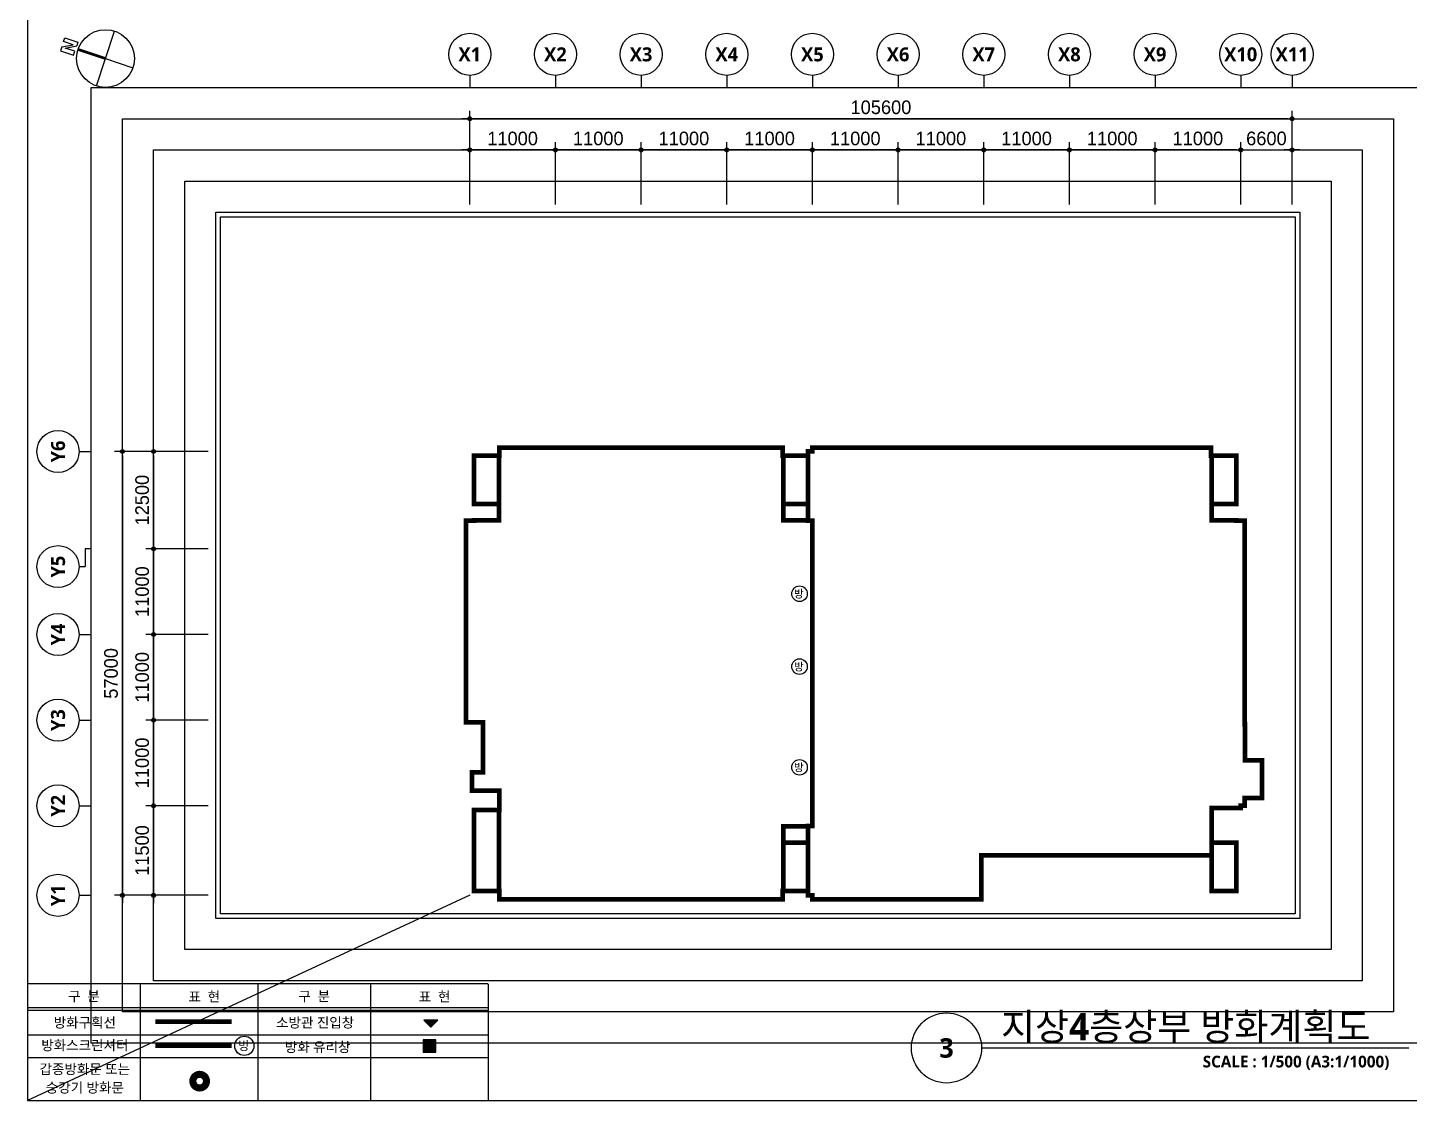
# Model space of a CAD drawing. Header units: millimetres. Extents: x 10000 to 828884, y 10000 to 287646.
# Drawn here: x 430000 to 607431, y 10000 to 147769 of the extents above; entities that cross this region are included whole.
import ezdxf
from ezdxf.enums import TextEntityAlignment as Align

# ---------------------------------------------------------------- set-up
doc = ezdxf.new("R2010")
doc.units = ezdxf.units.MM
doc.header["$LTSCALE"] = 800
doc.header["$MEASUREMENT"] = 0
doc.header["$PDSIZE"] = -5
doc.linetypes.add('HID', pattern=[2, 1.1, -0.9])
doc.linetypes.add('STD_HIDDEN', pattern=[3, 2, -1])
doc.layers.get('0').update_dxf_attribs({"linetype": 'CONTINUOUS'})
doc.layers.get('Defpoints').update_dxf_attribs({"color": 161, "linetype": 'CONTINUOUS'})
for name, color, linetype in [('A-ANNO-GRA1', 7, 'CONTINUOUS'), ('A-ANNO-NORT', 7, 'CONTINUOUS'), ('A-ANNO-NOTE', 7, 'CONTINUOUS'), ('A-ANNO-TEXT1', 7, 'CONTINUOUS'), ('A-ANNO-TEXT2', 3, 'CONTINUOUS'), ('A-ANNO-TITL', 7, 'CONTINUOUS'), ('A-CODE-FIRL', 2, 'CONTINUOUS'), ('A-CODE-FIRL2', 1, 'CONTINUOUS'), ('A-ST-AXIS-BUB', 7, 'CONTINUOUS'), ('A-ST-AXIS-DIM', 7, 'CONTINUOUS'), ('AA-XXXX-TXT1', 2, 'CONTINUOUS'), ('T', 3, 'CONTINUOUS'), ('X-SEC-종$0$A-ST-AXIS-BUB', 7, 'CONTINUOUS'), ('방화구획', 2, 'CONTINUOUS'), ('방화스크린셔터', 1, 'STD_HIDDEN'), ('방화유리창', 4, 'CONTINUOUS')]:
    doc.layers.add(name, color=color, linetype=linetype)
for name, color, linetype, plot in [('Defpoint', 161, 'CONTINUOUS', False), ('G(그리드1)', 185, 'CONTINUOUS', False), ('G(그리드2)', 235, 'CONTINUOUS', False)]:
    doc.layers.add(name, color=color, linetype=linetype, plot=plot)
doc.styles.add('SH_대대리576', font='')
doc.styles.get("Standard").update_dxf_attribs({"font": 'SYMBOL'})
doc.styles.get('SH_대대리576').set_extended_font_data('NanumGothic', bold=True)
doc.dimstyles.new('SHP 500', dxfattribs={"dimscale": 500, "dimtxt": 3.5, "dimasz": 1, "dimexe": 2, "dimexo": 2, "dimgap": 1, "dimtad": 1, "dimdec": 0, "dimzin": 0, "dimdsep": 46, "dimblk": 'DIMDOT', "dimcen": 0.09, "dimclrd": 256, "dimclre": 256, "dimclrt": 3, "dimadec": 0, "dimazin": 1, "dimtfac": 1, "dimtdec": 0, "dimtix": 1, "dimtmove": 2, "dimatfit": 0, "dimldrblk": 'DIMDOT', "dimfxl": 1, "dimtolj": 1, "dimtzin": 0, "dimlwd": -1, "dimlwe": -1, "dimarcsym": 0})

# ---------------------------------------------------------------- blocks, each defined once
blk = doc.blocks.new('*U5836')
at = {"layer": 'A-ANNO-TITL'}
blk.add_line((0, 0), (5487, 0), dxfattribs=at)
blk.add_circle((-450, 0), 450, dxfattribs=at)
at = {"layer": 'AA-XXXX-TXT1', "style": 'SH_대대리576'}
blk.add_attdef('DWG.TITLE', (250, 100), '', height=350, dxfattribs=at)
at = {"layer": 'AA-XXXX-TXT1', "color": 7, "style": 'SH_대대리576'}
blk.add_attdef('NO1', text='', height=300, dxfattribs=at).set_placement((-450, 0), align=Align.MIDDLE)
at = {"layer": 'AA-XXXX-TXT1', "style": 'SH_대대리576'}
blk.add_attdef('SCALE', text='', height=150, dxfattribs=at).set_placement((5237, -100), align=Align.TOP_RIGHT)
blk = doc.blocks.new('DIMDOT')
at = {"color": 0}
blk.add_line((-2, 0), (2, 0), dxfattribs=at)
for radius in [0.5, 0.25]:
    blk.add_circle((0, 0), radius, dxfattribs=at)
blk = doc.blocks.new('*D5159')
at = {"layer": 'A-ST-AXIS-DIM'}
for p, q in [((453175, 93334), (441175, 93334)), ((442175, 92834), (442175, 36834)), ((453175, 36334), (441175, 36334))]:
    blk.add_line(p, q, dxfattribs=at)
at = {"layer": 'Defpoints', "color": 0}
for p in [(454175, 93334), (442175, 36334), (454175, 36334)]:
    blk.add_point(p, dxfattribs=at)
at = {"layer": 'A-ST-AXIS-DIM', "linetype": 'ByBlock', "xscale": 500, "yscale": 500, "zscale": 500}
for p, rotation in [((442175, 93334), 90), ((442175, 36334), 270)]:
    blk.add_blockref('DIMDOT', p, dxfattribs=dict(at, rotation=rotation))
at = {"layer": 'A-ST-AXIS-DIM', "color": 3, "insert": (440713, 64834), "char_height": 1750, "attachment_point": 5, "rotation": 90}
blk.add_mtext('\\A1;57000', dxfattribs=at)
blk = doc.blocks.new('*D5160')
at = {"layer": 'A-ST-AXIS-DIM'}
for p, q in [((453175, 47834), (445175, 47834)), ((446175, 47334), (446175, 36834)), ((453175, 36334), (445175, 36334))]:
    blk.add_line(p, q, dxfattribs=at)
at = {"layer": 'Defpoints', "color": 0}
for p in [(454175, 47834), (446175, 36334), (454175, 36334)]:
    blk.add_point(p, dxfattribs=at)
at = {"layer": 'A-ST-AXIS-DIM', "linetype": 'ByBlock', "xscale": 500, "yscale": 500, "zscale": 500}
for p, rotation in [((446175, 47834), 90), ((446175, 36334), 270)]:
    blk.add_blockref('DIMDOT', p, dxfattribs=dict(at, rotation=rotation))
at = {"layer": 'A-ST-AXIS-DIM', "color": 3, "insert": (444713, 42084), "char_height": 1750, "attachment_point": 5, "rotation": 90}
blk.add_mtext('\\A1;11500', dxfattribs=at)
blk = doc.blocks.new('*D5161')
at = {"layer": 'A-ST-AXIS-DIM'}
for p, q in [((453175, 58834), (445175, 58834)), ((446175, 58334), (446175, 48334)), ((453175, 47834), (445175, 47834))]:
    blk.add_line(p, q, dxfattribs=at)
at = {"layer": 'Defpoints', "color": 0}
for p in [(454175, 58834), (446175, 47834), (454175, 47834)]:
    blk.add_point(p, dxfattribs=at)
at = {"layer": 'A-ST-AXIS-DIM', "linetype": 'ByBlock', "xscale": 500, "yscale": 500, "zscale": 500}
for p, rotation in [((446175, 58834), 90), ((446175, 47834), 270)]:
    blk.add_blockref('DIMDOT', p, dxfattribs=dict(at, rotation=rotation))
at = {"layer": 'A-ST-AXIS-DIM', "color": 3, "insert": (444715, 53334), "char_height": 1750, "attachment_point": 5, "rotation": 90}
blk.add_mtext('\\A1;11000', dxfattribs=at)
blk = doc.blocks.new('*D5162')
at = {"layer": 'A-ST-AXIS-DIM'}
for p, q in [((453175, 69834), (445175, 69834)), ((446175, 69334), (446175, 59334)), ((453175, 58834), (445175, 58834))]:
    blk.add_line(p, q, dxfattribs=at)
at = {"layer": 'Defpoints', "color": 0}
for p in [(454175, 69834), (446175, 58834), (454175, 58834)]:
    blk.add_point(p, dxfattribs=at)
at = {"layer": 'A-ST-AXIS-DIM', "linetype": 'ByBlock', "xscale": 500, "yscale": 500, "zscale": 500}
for p, rotation in [((446175, 69834), 90), ((446175, 58834), 270)]:
    blk.add_blockref('DIMDOT', p, dxfattribs=dict(at, rotation=rotation))
at = {"layer": 'A-ST-AXIS-DIM', "color": 3, "insert": (444715, 64334), "char_height": 1750, "attachment_point": 5, "rotation": 90}
blk.add_mtext('\\A1;11000', dxfattribs=at)
blk = doc.blocks.new('*D5163')
at = {"layer": 'A-ST-AXIS-DIM'}
for p, q in [((453175, 80834), (445175, 80834)), ((446175, 80334), (446175, 70334)), ((453175, 69834), (445175, 69834))]:
    blk.add_line(p, q, dxfattribs=at)
at = {"layer": 'Defpoints', "color": 0}
for p in [(454175, 80834), (446175, 69834), (454175, 69834)]:
    blk.add_point(p, dxfattribs=at)
at = {"layer": 'A-ST-AXIS-DIM', "linetype": 'ByBlock', "xscale": 500, "yscale": 500, "zscale": 500}
for p, rotation in [((446175, 80834), 90), ((446175, 69834), 270)]:
    blk.add_blockref('DIMDOT', p, dxfattribs=dict(at, rotation=rotation))
at = {"layer": 'A-ST-AXIS-DIM', "color": 3, "insert": (444715, 75334), "char_height": 1750, "attachment_point": 5, "rotation": 90}
blk.add_mtext('\\A1;11000', dxfattribs=at)
blk = doc.blocks.new('*D5164')
at = {"layer": 'A-ST-AXIS-DIM'}
for p, q in [((453175, 93334), (445175, 93334)), ((446175, 92834), (446175, 81334)), ((453175, 80834), (445175, 80834))]:
    blk.add_line(p, q, dxfattribs=at)
at = {"layer": 'Defpoints', "color": 0}
for p in [(454175, 93334), (446175, 80834), (454175, 80834)]:
    blk.add_point(p, dxfattribs=at)
at = {"layer": 'A-ST-AXIS-DIM', "linetype": 'ByBlock', "xscale": 500, "yscale": 500, "zscale": 500}
for p, rotation in [((446175, 93334), 90), ((446175, 80834), 270)]:
    blk.add_blockref('DIMDOT', p, dxfattribs=dict(at, rotation=rotation))
at = {"layer": 'A-ST-AXIS-DIM', "color": 3, "insert": (444711, 87084), "char_height": 1750, "attachment_point": 5, "rotation": 90}
blk.add_mtext('\\A1;12500', dxfattribs=at)
blk = doc.blocks.new('*D5167')
at = {"layer": 'A-ST-AXIS-DIM'}
for p, q in [((486775, 125062), (486775, 137062)), ((592375, 125062), (592375, 137062)), ((591875, 136062), (487275, 136062))]:
    blk.add_line(p, q, dxfattribs=at)
at = {"layer": 'Defpoints', "color": 0}
for p in [(486775, 136062), (486775, 124062), (592375, 124062)]:
    blk.add_point(p, dxfattribs=at)
at = {"layer": 'A-ST-AXIS-DIM', "linetype": 'ByBlock', "xscale": 500, "yscale": 500, "zscale": 500, "rotation": 180}
blk.add_blockref('DIMDOT', (486775, 136062), dxfattribs=at)
at = {"layer": 'A-ST-AXIS-DIM', "linetype": 'ByBlock', "xscale": 500, "yscale": 500, "zscale": 500}
blk.add_blockref('DIMDOT', (592375, 136062), dxfattribs=at)
at = {"layer": 'A-ST-AXIS-DIM', "color": 3, "insert": (539575, 137528), "char_height": 1750, "attachment_point": 5}
blk.add_mtext('\\A1;105600', dxfattribs=at)
blk = doc.blocks.new('*D5168')
at = {"layer": 'A-ST-AXIS-DIM'}
for p, q in [((486775, 125062), (486775, 133062)), ((497275, 132062), (487275, 132062)), ((497775, 125062), (497775, 133062))]:
    blk.add_line(p, q, dxfattribs=at)
at = {"layer": 'Defpoints', "color": 0}
for p in [(486775, 132062), (486775, 124062), (497775, 124062)]:
    blk.add_point(p, dxfattribs=at)
at = {"layer": 'A-ST-AXIS-DIM', "linetype": 'ByBlock', "xscale": 500, "yscale": 500, "zscale": 500, "rotation": 180}
blk.add_blockref('DIMDOT', (486775, 132062), dxfattribs=at)
at = {"layer": 'A-ST-AXIS-DIM', "linetype": 'ByBlock', "xscale": 500, "yscale": 500, "zscale": 500}
blk.add_blockref('DIMDOT', (497775, 132062), dxfattribs=at)
at = {"layer": 'A-ST-AXIS-DIM', "color": 3, "insert": (492275, 133522), "char_height": 1750, "attachment_point": 5}
blk.add_mtext('\\A1;11000', dxfattribs=at)
blk = doc.blocks.new('*D5169')
at = {"layer": 'A-ST-AXIS-DIM'}
for p, q in [((497775, 125062), (497775, 133062)), ((508275, 132062), (498275, 132062)), ((508775, 125062), (508775, 133062))]:
    blk.add_line(p, q, dxfattribs=at)
at = {"layer": 'Defpoints', "color": 0}
for p in [(497775, 132062), (497775, 124062), (508775, 124062)]:
    blk.add_point(p, dxfattribs=at)
at = {"layer": 'A-ST-AXIS-DIM', "linetype": 'ByBlock', "xscale": 500, "yscale": 500, "zscale": 500, "rotation": 180}
blk.add_blockref('DIMDOT', (497775, 132062), dxfattribs=at)
at = {"layer": 'A-ST-AXIS-DIM', "linetype": 'ByBlock', "xscale": 500, "yscale": 500, "zscale": 500}
blk.add_blockref('DIMDOT', (508775, 132062), dxfattribs=at)
at = {"layer": 'A-ST-AXIS-DIM', "color": 3, "insert": (503275, 133522), "char_height": 1750, "attachment_point": 5}
blk.add_mtext('\\A1;11000', dxfattribs=at)
blk = doc.blocks.new('*D5170')
at = {"layer": 'A-ST-AXIS-DIM'}
for p, q in [((508775, 125062), (508775, 133062)), ((519275, 132062), (509275, 132062)), ((519775, 125062), (519775, 133062))]:
    blk.add_line(p, q, dxfattribs=at)
at = {"layer": 'Defpoints', "color": 0}
for p in [(508775, 132062), (508775, 124062), (519775, 124062)]:
    blk.add_point(p, dxfattribs=at)
at = {"layer": 'A-ST-AXIS-DIM', "linetype": 'ByBlock', "xscale": 500, "yscale": 500, "zscale": 500, "rotation": 180}
blk.add_blockref('DIMDOT', (508775, 132062), dxfattribs=at)
at = {"layer": 'A-ST-AXIS-DIM', "linetype": 'ByBlock', "xscale": 500, "yscale": 500, "zscale": 500}
blk.add_blockref('DIMDOT', (519775, 132062), dxfattribs=at)
at = {"layer": 'A-ST-AXIS-DIM', "color": 3, "insert": (514275, 133522), "char_height": 1750, "attachment_point": 5}
blk.add_mtext('\\A1;11000', dxfattribs=at)
blk = doc.blocks.new('*D5171')
at = {"layer": 'A-ST-AXIS-DIM'}
for p, q in [((519775, 125062), (519775, 133062)), ((530275, 132062), (520275, 132062)), ((530775, 125062), (530775, 133062))]:
    blk.add_line(p, q, dxfattribs=at)
at = {"layer": 'Defpoints', "color": 0}
for p in [(519775, 132062), (519775, 124062), (530775, 124062)]:
    blk.add_point(p, dxfattribs=at)
at = {"layer": 'A-ST-AXIS-DIM', "linetype": 'ByBlock', "xscale": 500, "yscale": 500, "zscale": 500, "rotation": 180}
blk.add_blockref('DIMDOT', (519775, 132062), dxfattribs=at)
at = {"layer": 'A-ST-AXIS-DIM', "linetype": 'ByBlock', "xscale": 500, "yscale": 500, "zscale": 500}
blk.add_blockref('DIMDOT', (530775, 132062), dxfattribs=at)
at = {"layer": 'A-ST-AXIS-DIM', "color": 3, "insert": (525275, 133522), "char_height": 1750, "attachment_point": 5}
blk.add_mtext('\\A1;11000', dxfattribs=at)
blk = doc.blocks.new('*D5172')
at = {"layer": 'A-ST-AXIS-DIM'}
for p, q in [((530775, 125062), (530775, 133062)), ((541275, 132062), (531275, 132062)), ((541775, 125062), (541775, 133062))]:
    blk.add_line(p, q, dxfattribs=at)
at = {"layer": 'Defpoints', "color": 0}
for p in [(530775, 132062), (530775, 124062), (541775, 124062)]:
    blk.add_point(p, dxfattribs=at)
at = {"layer": 'A-ST-AXIS-DIM', "linetype": 'ByBlock', "xscale": 500, "yscale": 500, "zscale": 500, "rotation": 180}
blk.add_blockref('DIMDOT', (530775, 132062), dxfattribs=at)
at = {"layer": 'A-ST-AXIS-DIM', "linetype": 'ByBlock', "xscale": 500, "yscale": 500, "zscale": 500}
blk.add_blockref('DIMDOT', (541775, 132062), dxfattribs=at)
at = {"layer": 'A-ST-AXIS-DIM', "color": 3, "insert": (536275, 133522), "char_height": 1750, "attachment_point": 5}
blk.add_mtext('\\A1;11000', dxfattribs=at)
blk = doc.blocks.new('*D5173')
at = {"layer": 'A-ST-AXIS-DIM'}
for p, q in [((541775, 125062), (541775, 133062)), ((552275, 132062), (542275, 132062)), ((552775, 125062), (552775, 133062))]:
    blk.add_line(p, q, dxfattribs=at)
at = {"layer": 'Defpoints', "color": 0}
for p in [(541775, 132062), (541775, 124062), (552775, 124062)]:
    blk.add_point(p, dxfattribs=at)
at = {"layer": 'A-ST-AXIS-DIM', "linetype": 'ByBlock', "xscale": 500, "yscale": 500, "zscale": 500, "rotation": 180}
blk.add_blockref('DIMDOT', (541775, 132062), dxfattribs=at)
at = {"layer": 'A-ST-AXIS-DIM', "linetype": 'ByBlock', "xscale": 500, "yscale": 500, "zscale": 500}
blk.add_blockref('DIMDOT', (552775, 132062), dxfattribs=at)
at = {"layer": 'A-ST-AXIS-DIM', "color": 3, "insert": (547275, 133522), "char_height": 1750, "attachment_point": 5}
blk.add_mtext('\\A1;11000', dxfattribs=at)
blk = doc.blocks.new('*D5174')
at = {"layer": 'A-ST-AXIS-DIM'}
for p, q in [((552775, 125062), (552775, 133062)), ((563275, 132062), (553275, 132062)), ((563775, 125062), (563775, 133062))]:
    blk.add_line(p, q, dxfattribs=at)
at = {"layer": 'Defpoints', "color": 0}
for p in [(552775, 132062), (552775, 124062), (563775, 124062)]:
    blk.add_point(p, dxfattribs=at)
at = {"layer": 'A-ST-AXIS-DIM', "linetype": 'ByBlock', "xscale": 500, "yscale": 500, "zscale": 500, "rotation": 180}
blk.add_blockref('DIMDOT', (552775, 132062), dxfattribs=at)
at = {"layer": 'A-ST-AXIS-DIM', "linetype": 'ByBlock', "xscale": 500, "yscale": 500, "zscale": 500}
blk.add_blockref('DIMDOT', (563775, 132062), dxfattribs=at)
at = {"layer": 'A-ST-AXIS-DIM', "color": 3, "insert": (558275, 133522), "char_height": 1750, "attachment_point": 5}
blk.add_mtext('\\A1;11000', dxfattribs=at)
blk = doc.blocks.new('*D5175')
at = {"layer": 'A-ST-AXIS-DIM'}
for p, q in [((563775, 125062), (563775, 133062)), ((574275, 132062), (564275, 132062)), ((574775, 125062), (574775, 133062))]:
    blk.add_line(p, q, dxfattribs=at)
at = {"layer": 'Defpoints', "color": 0}
for p in [(563775, 132062), (563775, 124062), (574775, 124062)]:
    blk.add_point(p, dxfattribs=at)
at = {"layer": 'A-ST-AXIS-DIM', "linetype": 'ByBlock', "xscale": 500, "yscale": 500, "zscale": 500, "rotation": 180}
blk.add_blockref('DIMDOT', (563775, 132062), dxfattribs=at)
at = {"layer": 'A-ST-AXIS-DIM', "linetype": 'ByBlock', "xscale": 500, "yscale": 500, "zscale": 500}
blk.add_blockref('DIMDOT', (574775, 132062), dxfattribs=at)
at = {"layer": 'A-ST-AXIS-DIM', "color": 3, "insert": (569275, 133522), "char_height": 1750, "attachment_point": 5}
blk.add_mtext('\\A1;11000', dxfattribs=at)
blk = doc.blocks.new('*D5176')
at = {"layer": 'A-ST-AXIS-DIM'}
for p, q in [((574775, 125062), (574775, 133062)), ((585275, 132062), (575275, 132062)), ((585775, 125062), (585775, 133062))]:
    blk.add_line(p, q, dxfattribs=at)
at = {"layer": 'Defpoints', "color": 0}
for p in [(574775, 132062), (574775, 124062), (585775, 124062)]:
    blk.add_point(p, dxfattribs=at)
at = {"layer": 'A-ST-AXIS-DIM', "linetype": 'ByBlock', "xscale": 500, "yscale": 500, "zscale": 500, "rotation": 180}
blk.add_blockref('DIMDOT', (574775, 132062), dxfattribs=at)
at = {"layer": 'A-ST-AXIS-DIM', "linetype": 'ByBlock', "xscale": 500, "yscale": 500, "zscale": 500}
blk.add_blockref('DIMDOT', (585775, 132062), dxfattribs=at)
at = {"layer": 'A-ST-AXIS-DIM', "color": 3, "insert": (580275, 133522), "char_height": 1750, "attachment_point": 5}
blk.add_mtext('\\A1;11000', dxfattribs=at)
blk = doc.blocks.new('A-ST-AXIS-BUB-1')
at = {"layer": 'A-ST-AXIS-BUB'}
blk.add_line((0, 350), (0, 0), dxfattribs=at)
blk.add_circle((0, 950), 600, dxfattribs=at)
blk = doc.blocks.new('A-ST-AXIS-BUB-2')
at = {"layer": 'X-SEC-종$0$A-ST-AXIS-BUB'}
blk.add_line((1800, 1050, -103000), (1800, 525, -103000), dxfattribs=at)
at = {"layer": 'X-SEC-종$0$A-ST-AXIS-BUB', "elevation": -103000}
blk.add_lwpolyline([(3323, 0), (3323, 525), (1800, 525)], dxfattribs=at)
at = {"layer": 'X-SEC-종$0$A-ST-AXIS-BUB'}
blk.add_circle((1800, 2850, -103000), 1800, dxfattribs=at)
blk = doc.blocks.new('*D5427')
at = {"layer": 'A-ST-AXIS-DIM'}
for p, q in [((585275, 132062), (584775, 132062)), ((585775, 125062), (585775, 133062)), ((585775, 132062), (592375, 132062)), ((592375, 125062), (592375, 133062)), ((592875, 132062), (593375, 132062))]:
    blk.add_line(p, q, dxfattribs=at)
at = {"layer": 'Defpoints', "color": 0}
for p in [(592375, 132062), (585775, 124062), (592375, 124062)]:
    blk.add_point(p, dxfattribs=at)
at = {"layer": 'A-ST-AXIS-DIM', "linetype": 'ByBlock', "xscale": 500, "yscale": 500, "zscale": 500}
blk.add_blockref('DIMDOT', (585775, 132062), dxfattribs=at)
at = {"layer": 'A-ST-AXIS-DIM', "linetype": 'ByBlock', "xscale": 500, "yscale": 500, "zscale": 500, "rotation": 180}
blk.add_blockref('DIMDOT', (592375, 132062), dxfattribs=at)
at = {"layer": 'A-ST-AXIS-DIM', "color": 3, "insert": (589075, 133528), "char_height": 1750, "attachment_point": 5}
blk.add_mtext('\\A1;6600', dxfattribs=at)
blk = doc.blocks.new('A$C104A7F56')
at = {"layer": '방화유리창'}
h = blk.add_hatch(color=256, dxfattribs=at)
h.dxf.hatch_style = 1
h.paths.add_polyline_path([(0, 0), (1600, 0), (1600, 1600), (0, 1600)])
blk.add_lwpolyline([(0, 0), (1600, 0), (1600, 1600), (0, 1600)], close=True, dxfattribs=at)
blk = doc.blocks.new('dr-sy-018-D-M')
at = {"layer": 'A-ANNO-NORT'}
for p, q in [((-1, 16.4), (-2.5, 16.4)), ((-2.5, 16.4), (-2.5, 11.4)), ((-1, 16.4), (1, 12.8)), ((1, 12.8), (1, 16.4)), ((1, 16.4), (2.5, 16.4)), ((2.5, 16.4), (2.5, 11.4)), ((-2.5, 11.4), (-1, 11.4)), ((-1, 15.09), (1.05, 11.4)), ((-1, 11.4), (-1, 15.09)), ((2.5, 11.4), (1.05, 11.4)), ((-10.5, 0), (10.5, 0)), ((0, 0), (0, -10.5))]:
    blk.add_line(p, q, dxfattribs=at)
at = {"layer": 'A-ANNO-NORT', "const_width": 1}
blk.add_lwpolyline([(0, 10.5), (0, 0)], dxfattribs=at)
at = {"layer": 'A-ANNO-NORT'}
blk.add_circle((0, 0), 10.5, dxfattribs=at)

msp = doc.modelspace()

# ---------------------------------------------------------------- hatches: boundary and pattern name
at = {"layer": 'A-CODE-FIRL'}
h = msp.add_hatch(color=256, dxfattribs=at)
h.dxf.hatch_style = 1
h.paths.add_polyline_path([(481772.9, 19382.7), (482672.9, 20282.7), (480872.9, 20282.7)])

# ---------------------------------------------------------------- linework, layer by layer
for centre, radius in [((529122, 75061.7), 1000), ((529122, 65705.6), 1000), ((529122, 52771), 1000), ((457827.8, 16999.6), 1236.8)]:
    msp.add_circle(centre, radius)
at = {"layer": 'A-ANNO-GRA1'}
for p, q in [((430000, 25000), (459573.2, 25000)), ((444462.1, 25000), (444462.1, 10000)), ((459573.2, 25000), (489146.4, 25000)), ((459573.2, 24910.2), (459573.2, 10000)), ((474035.3, 25000), (474035.3, 10000)), ((489146.4, 24910.2), (489146.4, 10000)), ((430000, 21928.2), (459573.2, 21928.2)), ((430000, 21578.2), (459573.2, 21578.2)), ((459573.2, 21928.2), (489146.4, 21928.2)), ((459573.2, 21578.2), (489146.4, 21578.2)), ((430000, 10000), (459573.2, 10000)), ((459573.2, 10000), (489146.4, 10000))]:
    msp.add_line(p, q, dxfattribs=at)
at = {"layer": 'A-ANNO-GRA1', "color": 8}
for p, q in [((430000, 18433.5), (459573.2, 18433.5)), ((459573.2, 18433.5), (489146.4, 18433.5)), ((430000, 15510.9), (459573.2, 15510.9)), ((430000, 15510.9), (459573.2, 15510.9)), ((459573.2, 15510.9), (489146.4, 15510.9)), ((459573.2, 15510.9), (489146.4, 15510.9))]:
    msp.add_line(p, q, dxfattribs=at)
at = {"layer": 'A-CODE-FIRL'}
msp.add_lwpolyline([(481772.9, 19382.7), (482672.9, 20282.7), (480872.9, 20282.7), (481772.9, 19382.7)], dxfattribs=at)
at = {"layer": 'A-CODE-FIRL2', "const_width": 1750}
msp.add_lwpolyline([(452089.3, 12011.3, 1), (452089.3, 12921.3, 1)], format="xyb", close=True, dxfattribs=at)
at = {"layer": 'Defpoint'}
msp.add_lwpolyline([(430000, 10000), (785000, 10000), (785000, 287000), (430000, 287000)], close=True, dxfattribs=at)
at = {"layer": 'Defpoint', "elevation": 103000}
msp.add_lwpolyline([(490525, 45183.9), (490525, 45183.9), (490525, 43083.9), (490525, 36883.9), (490575, 36883.9), (490575, 35833.9), (526975, 35833.9), (526975, 36883.9), (527025, 36883.9), (527025, 43083.9), (527025, 45183.9), (530225, 45183.9), (530225, 45233.9), (530775, 45233.9), (530775, 84433.9), (530225, 84433.9), (530225, 84483.9), (527025, 84483.9), (527025, 86583.9), (527025, 92783.9), (526975, 92783.9), (526975, 93833.9), (490575, 93833.9), (490575, 92783.9), (490525, 92783.9), (490525, 86583.9), (490525, 84483.9), (487325, 84483.9), (487325, 84433.9), (486275, 84433.9), (486275, 58533.9), (488475, 58533.9), (488475, 52133.9), (487075, 52133.9), (487075, 49783.9), (490575, 49783.9), (490575, 47283.9), (490525, 47283.9), (490525, 36883.9)], dxfattribs=at)
msp.add_lwpolyline([(586275, 48833.9), (588510, 48833.9), (588510, 53683.9), (586325, 53683.9), (586325, 58283.9), (586275, 58283.9), (586275, 58533.9), (586275, 84433.9), (585225, 84433.9), (585225, 84483.9), (582025, 84483.9), (582025, 86583.9), (582025, 92783.9), (581975, 92783.9), (581975, 93833.9), (530775, 93833.9), (530775, 93333.9), (530225, 93333.9), (530225, 92783.9), (530225, 86583.9), (530225, 84433.9), (530775, 84433.9), (530775, 45233.9), (530225, 45233.9), (530225, 43083.9), (530225, 36883.9), (530225, 36333.9), (530775, 36333.9), (530775, 35833.9), (552475, 35833.9), (552475, 41483.9), (582025, 41483.9), (582025, 43083.9), (582025, 45183.9), (582025, 47533.9), (585225, 47533.9), (585775, 47533.9), (585775, 47833.9), (586275, 47833.9)], close=True, dxfattribs=at)
at = {"layer": 'G(그리드1)'}
msp.add_line((486775, 36333.9), (430000, 10000), dxfattribs=at)
for points in [[(438175, 140062.5), (609375, 140062.5), (609375, 17362.5), (438175, 17362.5)], [(442175, 136062.5), (605375, 136062.5), (605375, 21362.5), (442175, 21362.5)], [(446175, 132062.5), (601375, 132062.5), (601375, 25362.5), (446175, 25362.5)], [(450175, 128062.5), (597375, 128062.5), (597375, 29362.5), (450175, 29362.5)], [(454175, 124062.5), (593375, 124062.5), (593375, 33362.5), (454175, 33362.5)]]:
    msp.add_lwpolyline(points, close=True, dxfattribs=at)
at = {"layer": 'G(그리드2)'}
msp.add_lwpolyline([(454775, 123462.5), (592775, 123462.5), (592775, 33962.5), (454775, 33962.5)], close=True, dxfattribs=at)
at = {"layer": '방화구획', "const_width": 600, "elevation": 103000}
for points in [[(530775, 80433.9), (530775, 84433.9), (530225, 84433.9), (530225, 84483.9), (527025, 84483.9), (527025, 86583.9), (527025, 92783.9), (526975, 92783.9), (526975, 93833.9), (490575, 93833.9), (490575, 92783.9), (490525, 92783.9), (490525, 86583.9), (490525, 84483.9), (487325, 84483.9), (487325, 84433.9), (486275, 84433.9), (486275, 58533.9), (488475, 58533.9), (488475, 52133.9), (487075, 52133.9), (487075, 49783.9), (490575, 49783.9), (490575, 47283.9), (490525, 47283.9), (490525, 36883.9)], [(530775, 48433.9), (530775, 45233.9), (530225, 45233.9), (530225, 43083.9), (530225, 36883.9), (530225, 36333.9), (530775, 36333.9), (530775, 35833.9), (552475, 35833.9), (552475, 41483.9), (582025, 41483.9), (582025, 43083.9), (582025, 45183.9), (582025, 47533.9), (585225, 47533.9), (585775, 47533.9), (585775, 47833.9), (586275, 47833.9), (586275, 48833.9), (588510, 48833.9), (588510, 53683.9), (586325, 53683.9), (586325, 58283.9), (586275, 58283.9), (586275, 58533.9), (586275, 84433.9), (585225, 84433.9), (585225, 84483.9), (582025, 84483.9), (582025, 86583.9), (582025, 92783.9), (581975, 92783.9), (581975, 93833.9), (530775, 93833.9), (530775, 93333.9), (530225, 93333.9), (530225, 92783.9), (530225, 86583.9), (530225, 84433.9), (530775, 84433.9), (530775, 80433.9)], [(530775, 58433.9), (530775, 61433.9)], [(490525, 45183.9), (490525, 45183.9), (490525, 43083.9), (490525, 36883.9), (490575, 36883.9), (490575, 35833.9), (526975, 35833.9), (526975, 36883.9), (527025, 36883.9), (527025, 43083.9), (527025, 45183.9), (530225, 45183.9), (530225, 45233.9), (530775, 45233.9), (530775, 48433.9)]]:
    msp.add_lwpolyline(points, dxfattribs=at)
for points in [[(490525, 86583.9), (487325, 86583.9), (487325, 92783.9), (490525, 92783.9)], [(527025, 86583.9), (530225, 86583.9), (530225, 92783.9), (527025, 92783.9)], [(582025, 86583.9), (585225, 86583.9), (585225, 92783.9), (582025, 92783.9)], [(487325, 47283.9), (487325, 36883.9), (490525, 36883.9), (490525, 47283.9)], [(527025, 43083.9), (530225, 43083.9), (530225, 36883.9), (527025, 36883.9)], [(582025, 43083.9), (585225, 43083.9), (585225, 36883.9), (582025, 36883.9)]]:
    msp.add_lwpolyline(points, close=True, dxfattribs=at)
at = {"layer": '방화구획', "const_width": 600}
msp.add_lwpolyline([(446417.8, 20108.3), (456195.7, 20108.3)], dxfattribs=at)
at = {"layer": '방화스크린셔터', "linetype": 'HID', "ltscale": 500, "const_width": 600, "elevation": 103000}
for points in [[(530775, 61433.9), (530775, 80433.9)], [(530775, 48433.9), (530775, 58433.9)]]:
    msp.add_lwpolyline(points, dxfattribs=at)
at = {"layer": '방화스크린셔터', "linetype": 'HID', "ltscale": 500, "const_width": 600}
msp.add_lwpolyline([(446417.8, 17010.7), (456195.7, 17010.7)], dxfattribs=at)

# ---------------------------------------------------------------- block references
ref = msp.add_blockref('*U5836', (552495, 16729.6), dxfattribs=dict(xscale=10, yscale=10, zscale=10))
ref.add_attrib('SCALE', 'SCALE : 1/500 (A3:1/1000)', dxfattribs={"layer": 'A-ANNO-TITL', "height": 1500, "style": 'SH_대대리576'}).set_placement((604862, 15729.6), align=Align.TOP_RIGHT)
ref.add_attrib('DWG.TITLE', '지상4층상부 방화계획도', (554995, 17729.6), dxfattribs={"layer": 'A-ANNO-TITL', "height": 3479.078, "style": 'SH_대대리576'})
ref.add_attrib('NO1', '3', dxfattribs={"layer": 'A-ANNO-TITL', "color": 7, "height": 2500, "style": 'SH_대대리576'}).set_placement((547995, 16729.6), align=Align.MIDDLE)
msp.add_blockref('A$C104A7F56', (480804.5, 16172.2))
at = {"layer": 'A-ANNO-NORT', "xscale": 352.8000000000371, "yscale": 352.8000000000371, "zscale": 352.8000000000371, "rotation": 71.5319309375383}
msp.add_blockref('dr-sy-018-D-M', (440000, 143800), dxfattribs=at)
at = {"layer": 'A-ST-AXIS-BUB', "xscale": 4.5, "yscale": 4.5, "zscale": 4.5}
for p in [(486775, 140062.5), (497775, 140062.5), (508775, 140062.5), (519775, 140062.5), (530775, 140062.5), (541775, 140062.5), (552775, 140062.5), (563775, 140062.5), (574775, 140062.5), (585775, 140062.5), (592375, 140062.5)]:
    msp.add_blockref('A-ST-AXIS-BUB-1', p, dxfattribs=at)
at = {"layer": 'A-ST-AXIS-BUB'}
for name, p, xscale, yscale, zscale, rotation in [('A-ST-AXIS-BUB-1', (438175, 93333.9), 4.5, 4.5, 4.5, 90), ('A-ST-AXIS-BUB-2', (438175, 75849.6), 1.5, 1.5, 1.5, 90.00000000000001), ('A-ST-AXIS-BUB-1', (438175, 69833.9), 4.5, 4.5, 4.5, 90), ('A-ST-AXIS-BUB-1', (438175, 58833.9), 4.5, 4.5, 4.5, 90), ('A-ST-AXIS-BUB-1', (438175, 47833.9), 4.5, 4.5, 4.5, 90), ('A-ST-AXIS-BUB-1', (438175, 36333.9), 4.5, 4.5, 4.5, 90)]:
    msp.add_blockref(name, p, dxfattribs=dict(at, xscale=xscale, yscale=yscale, zscale=zscale, rotation=rotation))

# ---------------------------------------------------------------- texts
at = {"layer": 'A-ANNO-NOTE', "style": 'SH_대대리576'}
for s, p in [('구  분', (437229.3, 23352.9)), ('표  현', (452684.7, 23352.9)), ('구  분', (466802.5, 23352.9)), ('표  현', (482257.9, 23352.9)), ('방화구획선', (437345.5, 20005.6)), ('소방관 진입창', (466918.7, 20005.6)), ('방화스크린셔터', (437345.5, 17083)), ('방화 유리창', (467243.2, 16861)), ('갑종방화문 또는', (437345.5, 14031.8)), ('승강기 방화문', (437345.5, 11649))]:
    msp.add_text(s, height=1275, dxfattribs=at).set_placement(p, align=Align.MIDDLE)
at = {"layer": 'A-ANNO-TEXT1', "style": 'SH_대대리576'}
for s, p in [('X1', (486775, 144337.5)), ('X2', (497775, 144337.5)), ('X3', (508775, 144337.5)), ('X4', (519775, 144337.5)), ('X5', (530775, 144337.5)), ('X6', (541775, 144337.5)), ('X7', (552775, 144337.5)), ('X8', (563775, 144337.5)), ('X9', (574775, 144337.5)), ('X10', (585775, 144337.5)), ('X11', (592375, 144337.5))]:
    msp.add_text(s, height=1800, dxfattribs=at).set_placement(p, align=Align.MIDDLE_CENTER)
for s, p in [('Y6', (433900, 93333.9)), ('Y5', (433900, 78549.6)), ('Y4', (433900, 69833.9)), ('Y3', (433900, 58833.9)), ('Y2', (433900, 47833.9)), ('Y1', (433900, 36333.9))]:
    msp.add_text(s, height=1800, rotation=90, dxfattribs=at).set_placement(p, align=Align.MIDDLE_CENTER)
at = {"layer": 'A-ANNO-TEXT2', "style": 'SH_대대리576'}
for p in [(528402.4, 74553.1), (528402.4, 65197.1), (528402.4, 52262.4)]:
    msp.add_text('방', height=1000, dxfattribs=at).set_placement(p)
at = {"layer": 'T', "style": 'SH_대대리576'}
msp.add_text('방', height=1166.4, dxfattribs=at).set_placement((457041.7, 16448.9))

# ---------------------------------------------------------------- dimensions: what is measured, and where the dimension line sits
at = {"layer": 'A-ST-AXIS-DIM'}
for base, p1, p2, picture, middle in [((486775, 136062.5), (592375, 124062.5), (486775, 124062.5), '*D5167', (539575, 137528.2)), ((486775, 132062.5), (497775, 124062.5), (486775, 124062.5), '*D5168', (492275, 133522)), ((497775, 132062.5), (508775, 124062.5), (497775, 124062.5), '*D5169', (503275, 133522)), ((508775, 132062.5), (519775, 124062.5), (508775, 124062.5), '*D5170', (514275, 133522)), ((519775, 132062.5), (530775, 124062.5), (519775, 124062.5), '*D5171', (525275, 133522)), ((530775, 132062.5), (541775, 124062.5), (530775, 124062.5), '*D5172', (536275, 133522)), ((541775, 132062.5), (552775, 124062.5), (541775, 124062.5), '*D5173', (547275, 133522)), ((552775, 132062.5), (563775, 124062.5), (552775, 124062.5), '*D5174', (558275, 133522)), ((563775, 132062.5), (574775, 124062.5), (563775, 124062.5), '*D5175', (569275, 133522)), ((574775, 132062.5), (585775, 124062.5), (574775, 124062.5), '*D5176', (580275, 133522))]:
    dim = msp.add_linear_dim(base=base, p1=p1, p2=p2, dimstyle='SHP 500', dxfattribs=at)
    dim.commit()
    dim.dimension.update_dxf_attribs({"geometry": picture, "text_midpoint": middle})
for base, p1, p2, angle, picture, middle in [((592375, 132062.5), (585775, 124062.5), (592375, 124062.5), 180, '*D5427', (589075, 133528.2)), ((442175, 36333.9), (454175, 93333.9), (454175, 36333.9), 90, '*D5159', (440713, 64833.9)), ((446175, 80833.9), (454175, 93333.9), (454175, 80833.9), 90, '*D5164', (444710.5, 87083.9)), ((446175, 69833.9), (454175, 80833.9), (454175, 69833.9), 90, '*D5163', (444715.5, 75333.9)), ((446175, 58833.9), (454175, 69833.9), (454175, 58833.9), 90, '*D5162', (444715.5, 64333.9)), ((446175, 47833.9), (454175, 58833.9), (454175, 47833.9), 90, '*D5161', (444715.5, 53333.9)), ((446175, 36333.9), (454175, 47833.9), (454175, 36333.9), 90, '*D5160', (444713, 42083.9))]:
    dim = msp.add_linear_dim(base=base, p1=p1, p2=p2, angle=angle, dimstyle='SHP 500', dxfattribs=at)
    dim.commit()
    dim.dimension.update_dxf_attribs({"geometry": picture, "text_midpoint": middle})

doc.saveas('drawing.dxf')
